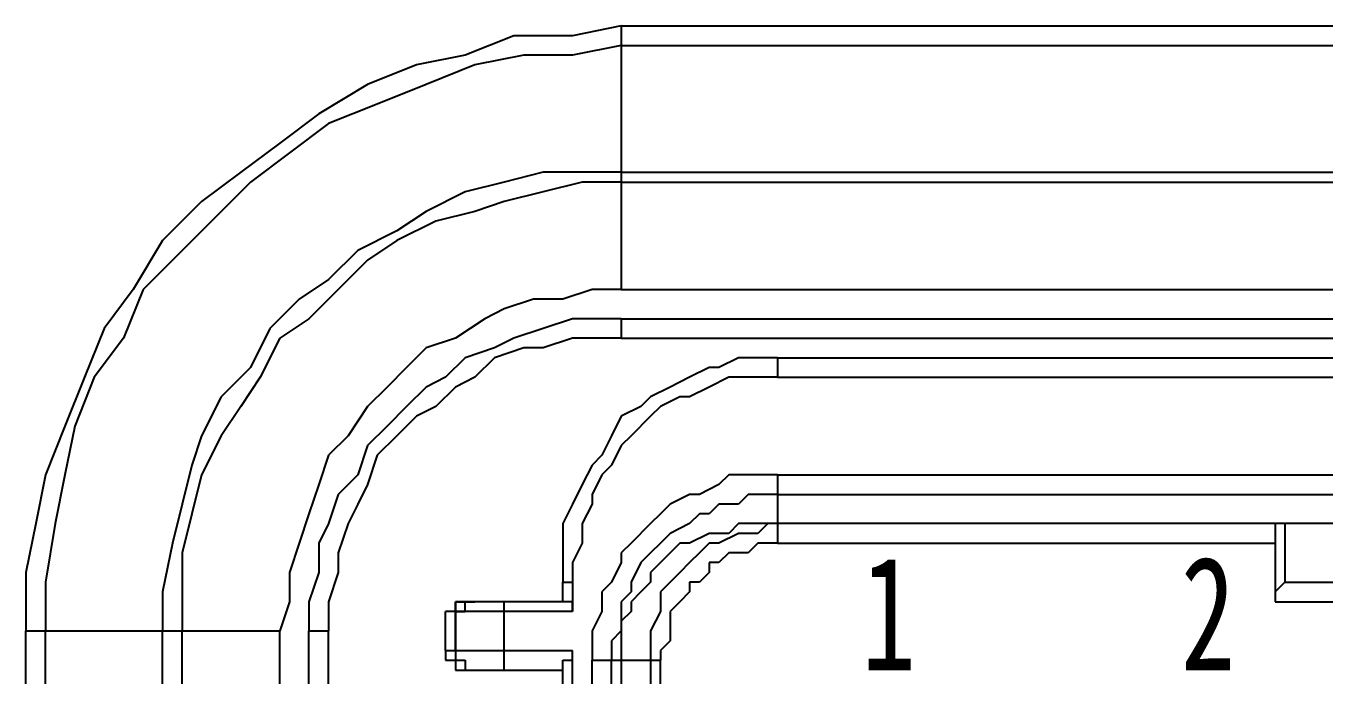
# Model space of a CAD drawing. Header units: inches. Extents: x 47316 to 59086, y 3141 to 11743.
# Drawn here: x 51684.49 to 51724.39, y 5692.32 to 5712.28 of the extents above; entities that cross this region are included whole.
import ezdxf

# ---------------------------------------------------------------- set-up
doc = ezdxf.new("R2010")
doc.units = ezdxf.units.IN
doc.header["$MEASUREMENT"] = 0
doc.layers.add('Drawing Frame', color=7, linetype='Continuous')
doc.layers.add('P', color=250, linetype='Continuous', lineweight=100)
doc.styles.add('MtX_FangSong_GB2312', font='')
doc.styles.get("Standard").update_dxf_attribs({"font": ''})
doc.styles.get('MtX_FangSong_GB2312').set_extended_font_data('FangSong_GB2312')
doc.styles.get('Standard').set_extended_font_data('SimSun')
doc.linetypes.add('_VeSys_Busbar', pattern='A,0.0001,-0.125,["=",Standard,S=0.35,R=0,X=-0.15,Y=-0.175],-0.125', length=0.2501)

msp = doc.modelspace()

# ---------------------------------------------------------------- linework, layer by layer
at = {"layer": 'P', "color": 0, "linetype": 'Continuous', "lineweight": -3}
for p, q in [((51702.791, 5712.277), (51701.291, 5711.977)), ((51702.791, 5712.277), (51702.791, 5704.177)), ((51702.791, 5712.277), (51765.791, 5712.277)), ((51699.491, 5711.977), (51697.991, 5711.377)), ((51701.291, 5711.977), (51699.491, 5711.977)), ((51697.991, 5711.377), (51696.491, 5711.077)), ((51699.791, 5711.377), (51698.291, 5711.077)), ((51701.291, 5711.377), (51699.791, 5711.377)), ((51702.791, 5711.677), (51701.291, 5711.377)), ((51702.791, 5711.677), (51765.791, 5711.677)), ((51696.491, 5711.077), (51694.991, 5710.477)), ((51698.291, 5711.077), (51696.791, 5710.477)), ((51694.991, 5710.477), (51693.491, 5709.577)), ((51696.791, 5710.477), (51695.291, 5709.877)), ((51695.291, 5709.877), (51693.791, 5709.277)), ((51693.491, 5709.577), (51692.291, 5708.677)), ((51693.791, 5709.277), (51692.591, 5708.377)), ((51692.291, 5708.677), (51691.091, 5707.777)), ((51692.591, 5708.377), (51691.391, 5707.477)), ((51691.091, 5707.777), (51689.891, 5706.877)), ((51700.391, 5707.777), (51699.191, 5707.477)), ((51701.591, 5707.777), (51700.391, 5707.777)), ((51702.791, 5707.777), (51701.591, 5707.777)), ((51702.791, 5707.777), (51765.791, 5707.777)), ((51691.391, 5707.477), (51690.191, 5706.277)), ((51699.191, 5707.477), (51697.991, 5707.177)), ((51701.591, 5707.477), (51700.391, 5707.177)), ((51702.791, 5707.477), (51701.591, 5707.477)), ((51702.791, 5707.477), (51765.791, 5707.477)), ((51697.991, 5707.177), (51696.791, 5706.577)), ((51700.391, 5707.177), (51699.191, 5706.877)), ((51689.891, 5706.877), (51688.691, 5705.677)), ((51696.791, 5706.577), (51695.891, 5705.977)), ((51698.291, 5706.577), (51697.091, 5706.277)), ((51699.191, 5706.877), (51698.291, 5706.577)), ((51690.191, 5706.277), (51689.291, 5705.377)), ((51697.091, 5706.277), (51695.891, 5705.677)), ((51695.891, 5705.977), (51694.691, 5705.377)), ((51688.691, 5705.677), (51687.791, 5704.177)), ((51689.291, 5705.377), (51688.091, 5704.177)), ((51694.691, 5705.377), (51693.791, 5704.477)), ((51695.891, 5705.677), (51694.991, 5705.077)), ((51694.991, 5705.077), (51694.091, 5704.177)), ((51687.791, 5704.177), (51686.891, 5702.977)), ((51688.091, 5704.177), (51687.491, 5702.677)), ((51693.791, 5704.477), (51692.891, 5703.877)), ((51694.091, 5704.177), (51693.191, 5703.277)), ((51701.891, 5704.177), (51700.991, 5703.877)), ((51702.791, 5704.177), (51701.891, 5704.177)), ((51702.791, 5704.177), (51765.791, 5704.177)), ((51692.891, 5703.877), (51691.991, 5702.977)), ((51700.091, 5703.877), (51699.191, 5703.577)), ((51700.991, 5703.877), (51700.091, 5703.877)), ((51699.191, 5703.577), (51698.591, 5703.277)), ((51686.891, 5702.977), (51686.291, 5701.477)), ((51691.991, 5702.977), (51691.391, 5701.777)), ((51693.191, 5703.277), (51692.291, 5702.677)), ((51698.591, 5703.277), (51697.691, 5702.677)), ((51700.391, 5702.977), (51699.491, 5702.677)), ((51701.291, 5703.277), (51700.391, 5702.977)), ((51701.891, 5703.277), (51701.291, 5703.277)), ((51702.791, 5703.277), (51701.891, 5703.277)), ((51702.791, 5703.277), (51702.791, 5702.677)), ((51702.791, 5703.277), (51765.791, 5703.277)), ((51687.491, 5702.677), (51686.591, 5701.477)), ((51692.291, 5702.677), (51691.691, 5701.477)), ((51697.691, 5702.677), (51696.791, 5702.377)), ((51699.491, 5702.677), (51698.891, 5702.377)), ((51701.291, 5702.677), (51700.391, 5702.377)), ((51702.191, 5702.677), (51701.291, 5702.677)), ((51702.791, 5702.677), (51702.191, 5702.677)), ((51702.791, 5702.677), (51765.791, 5702.677)), ((51696.791, 5702.377), (51696.191, 5701.777)), ((51698.891, 5702.377), (51697.991, 5702.077)), ((51699.791, 5702.377), (51698.891, 5702.077)), ((51700.391, 5702.377), (51699.791, 5702.377)), ((51691.391, 5701.777), (51690.491, 5700.877)), ((51696.191, 5701.777), (51695.591, 5701.177)), ((51697.991, 5702.077), (51697.391, 5701.477)), ((51698.891, 5702.077), (51698.291, 5701.477)), ((51705.491, 5701.777), (51704.891, 5701.477)), ((51705.791, 5701.777), (51705.491, 5701.777)), ((51706.391, 5702.077), (51705.791, 5701.777)), ((51706.991, 5702.077), (51706.391, 5702.077)), ((51707.591, 5702.077), (51706.991, 5702.077)), ((51707.591, 5702.077), (51707.591, 5701.477)), ((51707.591, 5702.077), (51760.991, 5702.077)), ((51686.291, 5701.477), (51685.691, 5699.977)), ((51686.591, 5701.477), (51685.991, 5699.977)), ((51691.691, 5701.477), (51691.091, 5700.577)), ((51697.391, 5701.477), (51696.791, 5701.177)), ((51698.291, 5701.477), (51697.691, 5701.177)), ((51704.891, 5701.477), (51704.291, 5701.177)), ((51706.091, 5701.477), (51705.491, 5701.177)), ((51706.691, 5701.477), (51706.091, 5701.477)), ((51706.991, 5701.477), (51706.691, 5701.477)), ((51707.591, 5701.477), (51706.991, 5701.477)), ((51707.591, 5701.477), (51732.191, 5701.477)), ((51695.591, 5701.177), (51694.991, 5700.577)), ((51696.791, 5701.177), (51696.191, 5700.577)), ((51697.691, 5701.177), (51697.091, 5700.577)), ((51704.291, 5701.177), (51703.691, 5700.877)), ((51705.491, 5701.177), (51704.891, 5700.877)), ((51690.491, 5700.877), (51689.891, 5699.677)), ((51691.091, 5700.577), (51690.491, 5699.677)), ((51694.991, 5700.577), (51694.391, 5699.677)), ((51696.191, 5700.577), (51695.591, 5699.977)), ((51697.091, 5700.577), (51696.491, 5700.277)), ((51703.391, 5700.577), (51702.791, 5700.277)), ((51703.691, 5700.877), (51703.391, 5700.577)), ((51703.991, 5700.577), (51703.691, 5700.277)), ((51704.591, 5700.877), (51703.991, 5700.577)), ((51704.891, 5700.877), (51704.591, 5700.877)), ((51696.491, 5700.277), (51695.891, 5699.677)), ((51702.791, 5700.277), (51702.491, 5699.677)), ((51703.691, 5700.277), (51703.091, 5699.677)), ((51685.691, 5699.977), (51685.091, 5698.477)), ((51685.991, 5699.977), (51685.691, 5698.477)), ((51695.591, 5699.977), (51694.991, 5699.377)), ((51689.891, 5699.677), (51689.591, 5698.777)), ((51690.491, 5699.677), (51689.891, 5698.477)), ((51694.391, 5699.677), (51693.791, 5699.077)), ((51694.991, 5699.377), (51694.691, 5698.477)), ((51695.891, 5699.677), (51695.291, 5699.077)), ((51702.491, 5699.677), (51702.191, 5699.077)), ((51702.791, 5699.377), (51702.491, 5698.777)), ((51703.091, 5699.677), (51702.791, 5699.377)), ((51693.791, 5699.077), (51693.491, 5698.177)), ((51695.291, 5699.077), (51694.991, 5698.177)), ((51702.191, 5699.077), (51701.891, 5698.777)), ((51689.591, 5698.777), (51689.291, 5697.577)), ((51701.891, 5698.777), (51701.591, 5698.177)), ((51702.491, 5698.777), (51702.191, 5698.477)), ((51685.091, 5698.477), (51684.791, 5696.977)), ((51685.691, 5698.477), (51685.391, 5696.977)), ((51689.891, 5698.477), (51689.591, 5697.277)), ((51693.491, 5698.177), (51693.191, 5697.277)), ((51694.691, 5698.477), (51694.091, 5697.877)), ((51694.991, 5698.177), (51694.691, 5697.577)), ((51701.591, 5698.177), (51701.291, 5697.577)), ((51702.191, 5698.477), (51701.891, 5697.877)), ((51705.791, 5698.177), (51705.191, 5697.877)), ((51706.091, 5698.477), (51705.791, 5698.177)), ((51706.691, 5698.477), (51706.091, 5698.477)), ((51707.291, 5698.477), (51706.691, 5698.477)), ((51707.591, 5698.477), (51707.291, 5698.477)), ((51707.591, 5698.477), (51707.591, 5696.377)), ((51707.591, 5698.477), (51760.991, 5698.477)), ((51694.091, 5697.877), (51693.791, 5696.977)), ((51701.891, 5697.877), (51701.891, 5697.577)), ((51704.891, 5697.877), (51704.291, 5697.577)), ((51705.191, 5697.877), (51704.891, 5697.877)), ((51706.691, 5697.877), (51706.391, 5697.577)), ((51707.291, 5697.877), (51706.691, 5697.877)), ((51707.591, 5697.877), (51707.291, 5697.877)), ((51707.591, 5697.877), (51760.991, 5697.877)), ((51689.291, 5697.577), (51688.991, 5696.377)), ((51694.691, 5697.577), (51694.391, 5696.977)), ((51701.291, 5697.577), (51700.991, 5696.977)), ((51701.891, 5697.577), (51701.591, 5696.977)), ((51704.291, 5697.577), (51703.991, 5697.277)), ((51705.791, 5697.577), (51705.491, 5697.277)), ((51706.391, 5697.577), (51705.791, 5697.577)), ((51684.791, 5696.977), (51684.491, 5695.477)), ((51685.391, 5696.977), (51685.091, 5695.177)), ((51689.591, 5697.277), (51689.291, 5696.077)), ((51693.191, 5697.277), (51692.891, 5696.377)), ((51693.791, 5696.977), (51693.491, 5696.377)), ((51694.391, 5696.977), (51694.091, 5696.077)), ((51700.991, 5696.977), (51700.991, 5696.377)), ((51701.591, 5696.977), (51701.591, 5696.377)), ((51703.691, 5696.977), (51703.091, 5696.377)), ((51703.991, 5697.277), (51703.691, 5696.977)), ((51704.891, 5696.977), (51704.291, 5696.677)), ((51705.191, 5697.277), (51704.891, 5696.977)), ((51705.491, 5697.277), (51705.191, 5697.277)), ((51706.391, 5696.977), (51706.091, 5696.677)), ((51706.691, 5696.977), (51706.391, 5696.977)), ((51761.591, 5696.977), (51706.691, 5696.977)), ((51707.291, 5696.977), (51706.991, 5696.677)), ((51707.591, 5696.977), (51707.291, 5696.977)), ((51722.891, 5696.977), (51722.891, 5694.877)), ((51723.191, 5696.977), (51723.191, 5695.177)), ((51704.291, 5696.677), (51703.991, 5696.377)), ((51705.491, 5696.677), (51704.891, 5696.377)), ((51705.791, 5696.677), (51705.491, 5696.677)), ((51706.091, 5696.677), (51705.791, 5696.677)), ((51706.391, 5696.677), (51705.791, 5696.377)), ((51706.691, 5696.677), (51706.391, 5696.677)), ((51706.991, 5696.677), (51706.691, 5696.677)), ((51688.991, 5696.377), (51688.691, 5694.877)), ((51692.891, 5696.377), (51692.591, 5695.477)), ((51693.491, 5696.377), (51693.491, 5695.477)), ((51700.991, 5696.377), (51700.991, 5696.077)), ((51701.591, 5696.377), (51701.291, 5695.777)), ((51703.091, 5696.377), (51702.791, 5696.077)), ((51703.991, 5696.377), (51703.691, 5696.077)), ((51704.591, 5696.377), (51704.291, 5696.077)), ((51704.891, 5696.377), (51704.591, 5696.377)), ((51705.491, 5696.377), (51705.191, 5696.077)), ((51705.791, 5696.377), (51705.491, 5696.377)), ((51706.991, 5696.377), (51706.691, 5696.077)), ((51707.291, 5696.377), (51706.991, 5696.377)), ((51707.591, 5696.377), (51707.291, 5696.377)), ((51707.591, 5696.377), (51722.891, 5696.377)), ((51689.291, 5696.077), (51689.291, 5694.877)), ((51694.091, 5696.077), (51694.091, 5695.477)), ((51700.991, 5696.077), (51700.991, 5695.177)), ((51701.291, 5695.777), (51701.291, 5695.177)), ((51702.791, 5695.777), (51702.491, 5695.177)), ((51702.791, 5696.077), (51702.791, 5695.777)), ((51703.391, 5695.777), (51703.091, 5695.177)), ((51703.691, 5696.077), (51703.391, 5695.777)), ((51703.991, 5695.777), (51703.691, 5695.477)), ((51704.291, 5696.077), (51703.991, 5695.777)), ((51704.891, 5695.777), (51704.591, 5695.477)), ((51705.191, 5696.077), (51704.891, 5695.777)), ((51704.891, 5695.777), (51704.891, 5695.777)), ((51705.791, 5695.777), (51705.491, 5695.777)), ((51705.491, 5695.777), (51705.491, 5695.477)), ((51706.091, 5696.077), (51705.791, 5695.777)), ((51706.391, 5696.077), (51706.091, 5696.077)), ((51706.691, 5696.077), (51706.391, 5696.077)), ((51684.491, 5695.477), (51684.491, 5693.677)), ((51692.591, 5695.477), (51692.591, 5694.577)), ((51693.491, 5695.477), (51693.191, 5694.577)), ((51694.091, 5695.477), (51693.791, 5694.577)), ((51703.691, 5695.477), (51703.691, 5695.177)), ((51704.591, 5695.477), (51704.291, 5695.177)), ((51705.491, 5695.477), (51705.191, 5695.177)), ((51685.091, 5695.177), (51685.091, 5693.677)), ((51700.991, 5695.177), (51701.291, 5695.177)), ((51700.991, 5694.577), (51700.991, 5695.177)), ((51701.291, 5695.177), (51701.291, 5694.277)), ((51702.491, 5695.177), (51702.191, 5694.877)), ((51703.091, 5695.177), (51703.091, 5694.877)), ((51703.691, 5695.177), (51703.391, 5694.877)), ((51704.291, 5695.177), (51703.991, 5694.877)), ((51705.191, 5695.177), (51704.891, 5695.177)), ((51704.891, 5695.177), (51704.891, 5694.877)), ((51722.891, 5694.877), (51723.191, 5695.177)), ((51723.191, 5695.177), (51724.691, 5695.177)), ((51688.691, 5694.877), (51688.691, 5693.677)), ((51689.291, 5694.877), (51689.291, 5693.677)), ((51692.591, 5694.577), (51692.291, 5693.677)), ((51693.191, 5694.577), (51693.191, 5693.677)), ((51693.791, 5694.577), (51693.791, 5693.677)), ((51697.991, 5694.577), (51697.691, 5694.577)), ((51697.691, 5694.577), (51697.691, 5694.577)), ((51697.691, 5694.577), (51697.691, 5694.577)), ((51697.691, 5694.577), (51697.691, 5694.577)), ((51697.691, 5694.577), (51697.691, 5694.577)), ((51697.691, 5694.577), (51697.691, 5694.577)), ((51697.691, 5694.577), (51697.691, 5694.577)), ((51697.691, 5694.577), (51697.691, 5694.277)), ((51697.691, 5694.277), (51697.691, 5694.577)), ((51697.691, 5694.577), (51697.691, 5694.577)), ((51697.691, 5694.577), (51697.991, 5694.577)), ((51697.991, 5694.577), (51697.991, 5694.577)), ((51697.991, 5694.577), (51697.991, 5694.577)), ((51697.991, 5694.577), (51697.991, 5694.577)), ((51697.991, 5694.577), (51697.991, 5694.577)), ((51697.991, 5694.577), (51697.991, 5694.577)), ((51697.991, 5694.577), (51697.991, 5694.577)), ((51700.991, 5694.577), (51697.991, 5694.577)), ((51697.991, 5694.577), (51697.991, 5694.577)), ((51697.991, 5694.577), (51697.991, 5694.577)), ((51697.991, 5694.577), (51697.991, 5694.577)), ((51697.991, 5694.577), (51697.991, 5694.577)), ((51697.991, 5694.577), (51697.991, 5694.577)), ((51697.991, 5694.577), (51697.991, 5694.577)), ((51697.991, 5694.577), (51697.991, 5694.577)), ((51697.991, 5694.577), (51697.991, 5694.577)), ((51697.991, 5694.577), (51697.991, 5694.577)), ((51697.991, 5694.277), (51697.991, 5694.577)), ((51697.991, 5694.577), (51697.991, 5694.577)), ((51697.991, 5694.577), (51697.991, 5694.577)), ((51697.991, 5694.577), (51697.991, 5694.577)), ((51697.991, 5694.577), (51697.991, 5694.577)), ((51697.991, 5694.577), (51697.991, 5694.577)), ((51697.991, 5694.577), (51698.291, 5694.577)), ((51699.191, 5692.477), (51699.191, 5694.577)), ((51701.291, 5694.577), (51700.991, 5694.577)), ((51700.991, 5694.577), (51700.991, 5694.577)), ((51700.991, 5694.577), (51700.991, 5694.577)), ((51700.991, 5694.577), (51700.991, 5694.577)), ((51700.991, 5694.577), (51700.991, 5694.577)), ((51700.991, 5694.577), (51700.991, 5694.577)), ((51700.991, 5694.577), (51700.991, 5694.577)), ((51701.291, 5694.277), (51701.291, 5694.577)), ((51701.291, 5694.577), (51701.291, 5694.577)), ((51701.291, 5694.577), (51701.291, 5694.577)), ((51701.291, 5694.577), (51701.291, 5694.577)), ((51702.191, 5694.877), (51702.191, 5694.277)), ((51703.091, 5694.877), (51702.791, 5694.577)), ((51702.791, 5694.577), (51702.791, 5693.977)), ((51703.391, 5694.877), (51703.091, 5694.577)), ((51703.091, 5694.577), (51703.091, 5694.277)), ((51703.991, 5694.877), (51703.991, 5694.577)), ((51703.991, 5694.577), (51703.991, 5694.277)), ((51704.591, 5694.577), (51704.291, 5694.277)), ((51704.891, 5694.877), (51704.591, 5694.577)), ((51722.891, 5694.877), (51722.891, 5694.877)), ((51722.891, 5694.877), (51722.891, 5694.877)), ((51722.891, 5694.877), (51722.891, 5694.877)), ((51722.891, 5694.877), (51722.891, 5694.877)), ((51722.891, 5694.877), (51722.891, 5694.877)), ((51722.891, 5694.877), (51722.891, 5694.877)), ((51722.891, 5694.877), (51722.891, 5694.877)), ((51722.891, 5694.877), (51722.891, 5694.877)), ((51722.891, 5694.877), (51722.891, 5694.877)), ((51722.891, 5694.877), (51722.891, 5694.577)), ((51722.891, 5694.577), (51722.891, 5694.577)), ((51722.891, 5694.577), (51722.891, 5694.577)), ((51722.891, 5694.577), (51722.891, 5694.577)), ((51722.891, 5694.577), (51722.891, 5694.577)), ((51722.891, 5694.577), (51723.191, 5694.577)), ((51723.191, 5694.577), (51724.991, 5694.577)), ((51723.191, 5694.577), (51723.191, 5694.577)), ((51723.191, 5694.577), (51723.191, 5694.577)), ((51723.191, 5694.577), (51723.191, 5694.577)), ((51701.291, 5694.277), (51697.391, 5694.277)), ((51697.391, 5693.077), (51697.391, 5694.277)), ((51697.691, 5694.277), (51697.391, 5694.277)), ((51697.391, 5694.277), (51697.391, 5694.277)), ((51697.391, 5694.277), (51697.391, 5694.277)), ((51697.391, 5694.277), (51697.391, 5694.277)), ((51697.391, 5694.277), (51697.391, 5694.277)), ((51697.391, 5694.277), (51697.391, 5694.277)), ((51697.691, 5693.077), (51697.691, 5694.277)), ((51697.691, 5694.277), (51697.691, 5693.077)), ((51697.691, 5694.277), (51697.691, 5694.277)), ((51697.691, 5694.277), (51697.691, 5694.277)), ((51697.691, 5694.277), (51697.691, 5694.277)), ((51697.691, 5694.277), (51697.691, 5694.277)), ((51697.691, 5694.277), (51697.691, 5694.277)), ((51697.691, 5694.277), (51697.691, 5694.277)), ((51697.691, 5694.277), (51697.691, 5694.277)), ((51697.691, 5694.277), (51697.991, 5694.277)), ((51697.991, 5694.277), (51697.991, 5694.277)), ((51697.991, 5694.277), (51697.991, 5694.277)), ((51701.291, 5694.277), (51701.291, 5694.277)), ((51701.291, 5694.277), (51701.291, 5694.277)), ((51701.291, 5694.277), (51701.291, 5694.277)), ((51701.291, 5694.277), (51701.291, 5694.277)), ((51701.291, 5694.277), (51701.291, 5694.277)), ((51701.291, 5694.277), (51701.291, 5694.277)), ((51701.291, 5694.277), (51701.291, 5694.277)), ((51702.191, 5694.277), (51701.891, 5693.677)), ((51703.091, 5694.277), (51702.791, 5693.977)), ((51703.991, 5694.277), (51703.691, 5693.677)), ((51704.291, 5694.277), (51704.291, 5693.977)), ((51702.791, 5693.977), (51702.791, 5693.677)), ((51702.791, 5693.977), (51702.791, 5693.377)), ((51704.291, 5693.977), (51704.291, 5693.677)), ((51684.491, 5693.677), (51692.291, 5693.677)), ((51684.491, 5673.277), (51684.491, 5693.677)), ((51685.091, 5673.277), (51685.091, 5693.677)), ((51688.691, 5673.277), (51688.691, 5693.677)), ((51689.291, 5673.277), (51689.291, 5693.677)), ((51692.291, 5673.277), (51692.291, 5693.677)), ((51693.191, 5673.277), (51693.191, 5693.677)), ((51693.191, 5693.677), (51693.791, 5693.677)), ((51693.791, 5691.277), (51693.791, 5693.677)), ((51701.891, 5693.677), (51701.891, 5693.377)), ((51701.891, 5693.377), (51701.891, 5692.777)), ((51702.791, 5693.677), (51702.491, 5693.377)), ((51702.491, 5693.377), (51702.491, 5692.777)), ((51702.791, 5693.377), (51702.791, 5693.077)), ((51703.691, 5693.677), (51703.691, 5693.377)), ((51703.691, 5693.377), (51703.691, 5693.077)), ((51704.291, 5693.377), (51703.991, 5693.077)), ((51704.291, 5693.677), (51704.291, 5693.377)), ((51697.391, 5693.077), (51701.291, 5693.077)), ((51697.391, 5693.077), (51697.391, 5693.077)), ((51697.391, 5693.077), (51697.391, 5693.077)), ((51697.391, 5693.077), (51697.391, 5693.077)), ((51697.391, 5693.077), (51697.391, 5692.777)), ((51697.691, 5693.077), (51697.691, 5693.077)), ((51697.691, 5693.077), (51697.691, 5693.077)), ((51697.691, 5693.077), (51697.691, 5693.077)), ((51697.691, 5693.077), (51697.691, 5692.777)), ((51697.691, 5693.077), (51697.691, 5692.777)), ((51701.291, 5688.577), (51701.291, 5693.077)), ((51701.291, 5692.777), (51701.291, 5693.077)), ((51701.291, 5693.077), (51701.291, 5693.077)), ((51701.291, 5693.077), (51701.291, 5693.077)), ((51701.291, 5693.077), (51701.291, 5693.077)), ((51701.291, 5693.077), (51701.291, 5693.077)), ((51702.791, 5693.077), (51702.791, 5692.777)), ((51703.691, 5693.077), (51703.691, 5692.777)), ((51703.991, 5693.077), (51703.991, 5692.777)), ((51697.391, 5692.777), (51697.391, 5692.777)), ((51697.391, 5692.777), (51697.691, 5692.777)), ((51697.691, 5692.777), (51697.691, 5692.777)), ((51697.691, 5692.777), (51697.691, 5692.777)), ((51697.691, 5692.777), (51697.691, 5692.777)), ((51697.691, 5692.777), (51697.691, 5692.777)), ((51697.691, 5692.777), (51697.691, 5692.777)), ((51697.691, 5692.777), (51697.691, 5692.777)), ((51697.691, 5692.777), (51697.691, 5692.477)), ((51697.691, 5692.777), (51697.691, 5692.777)), ((51697.691, 5692.777), (51697.691, 5692.777)), ((51697.691, 5692.777), (51697.691, 5692.777)), ((51697.691, 5692.777), (51697.691, 5692.777)), ((51697.691, 5692.777), (51697.991, 5692.777)), ((51697.691, 5692.777), (51697.991, 5692.777)), ((51697.991, 5692.777), (51697.991, 5692.777)), ((51697.991, 5692.777), (51697.991, 5692.477)), ((51697.991, 5692.777), (51697.991, 5692.777)), ((51697.991, 5692.777), (51697.991, 5692.777)), ((51697.991, 5692.777), (51697.991, 5692.777)), ((51697.991, 5692.777), (51697.991, 5692.777)), ((51697.991, 5692.777), (51697.991, 5692.777)), ((51697.991, 5692.777), (51697.991, 5692.777)), ((51697.991, 5692.777), (51697.991, 5692.777)), ((51697.991, 5692.777), (51697.991, 5692.477)), ((51700.991, 5692.477), (51700.991, 5692.777)), ((51700.991, 5692.777), (51701.291, 5692.777)), ((51701.291, 5692.777), (51701.291, 5692.777)), ((51701.291, 5692.777), (51701.291, 5692.777)), ((51701.291, 5692.777), (51701.291, 5692.777)), ((51701.291, 5692.777), (51701.291, 5692.777)), ((51701.291, 5692.777), (51701.291, 5692.777)), ((51701.291, 5692.777), (51701.291, 5692.777)), ((51701.891, 5692.777), (51703.991, 5692.777)), ((51701.891, 5674.477), (51701.891, 5692.777)), ((51702.491, 5674.477), (51702.491, 5692.777)), ((51702.791, 5692.777), (51702.791, 5674.477)), ((51703.691, 5692.777), (51703.691, 5674.477)), ((51703.991, 5674.477), (51703.991, 5692.777)), ((51697.691, 5692.477), (51697.691, 5692.477)), ((51697.691, 5692.477), (51697.991, 5692.477)), ((51697.991, 5692.477), (51697.991, 5692.477)), ((51697.991, 5692.477), (51697.991, 5692.477)), ((51697.991, 5692.477), (51697.991, 5692.477)), ((51697.991, 5692.477), (51697.991, 5692.477)), ((51697.991, 5692.477), (51697.991, 5692.477)), ((51697.991, 5692.477), (51697.991, 5692.477)), ((51697.991, 5692.477), (51700.991, 5692.477)), ((51697.991, 5692.477), (51697.991, 5692.477)), ((51697.991, 5692.477), (51697.991, 5692.477)), ((51697.991, 5692.477), (51697.991, 5692.477)), ((51697.991, 5692.477), (51697.991, 5692.477)), ((51697.991, 5692.477), (51697.991, 5692.477)), ((51697.991, 5692.477), (51697.991, 5692.477)), ((51697.991, 5692.477), (51698.291, 5692.477)), ((51698.291, 5692.477), (51698.291, 5692.477)), ((51698.291, 5692.477), (51698.291, 5692.477)), ((51700.991, 5691.277), (51700.991, 5692.477)), ((51700.991, 5692.477), (51700.991, 5692.477)), ((51700.991, 5692.477), (51700.991, 5692.477)), ((51700.991, 5692.477), (51700.991, 5692.477)), ((51700.991, 5692.477), (51700.991, 5692.477)), ((51700.991, 5692.477), (51700.991, 5692.477))]:
    msp.add_line(p, q, dxfattribs=at)

# ---------------------------------------------------------------- texts
at = {"layer": 'Drawing Frame', "color": 0, "linetype": '_VeSys_Busbar', "style": 'MtX_FangSong_GB2312', "width": 0.7}
for s, p in [('1', (51710.181, 5692.468)), ('2', (51719.991, 5692.468))]:
    msp.add_text(s, height=3.5, dxfattribs=at).set_placement(p)

doc.saveas('drawing.dxf')
